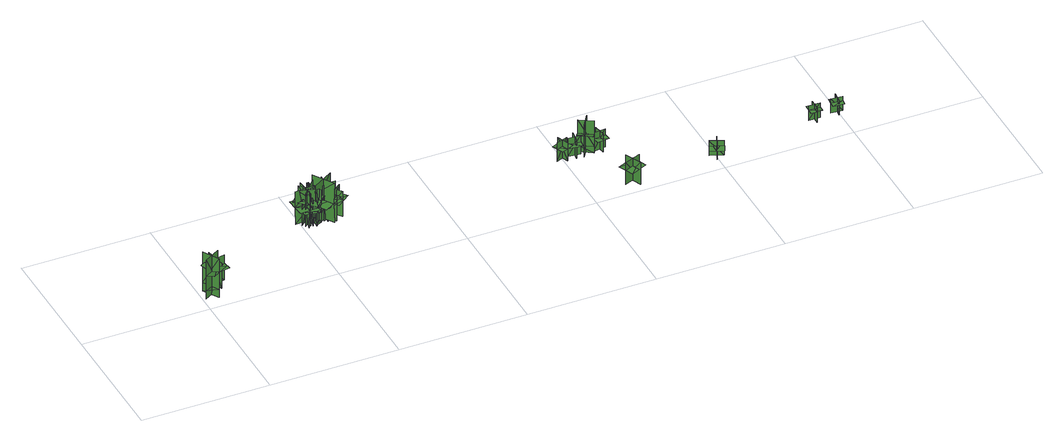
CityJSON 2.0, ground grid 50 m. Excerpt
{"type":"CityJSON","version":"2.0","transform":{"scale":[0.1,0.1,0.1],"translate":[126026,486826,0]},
"CityObjects":{
"tree1":{"type":"SolitaryVegetationObject","geometry":[{"type":"MultiSurface","lod":"1","boundaries":[[[0,1,2]],[[0,2,3]],[[4,5,6]],[[4,6,7]],[[8,9,5]],[[8,5,4]],[[10,11,1]],[[10,1,0]],[[12,13,14]],[[12,14,15]],[[16,17,18]],[[16,18,19]]]}]},
"tree2":{"type":"SolitaryVegetationObject","geometry":[{"type":"MultiSurface","lod":"1","boundaries":[[[20,21,22]],[[20,22,23]],[[24,25,26]],[[24,26,27]],[[28,29,30]],[[28,30,31]],[[28,31,32]],[[28,32,33]]]}]},
"tree3":{"type":"SolitaryVegetationObject","geometry":[{"type":"MultiSurface","lod":"1","boundaries":[[[34,35,36]],[[34,36,37]],[[38,39,40]],[[38,40,41]],[[42,43,39]],[[42,39,38]],[[44,45,35]],[[44,35,34]],[[34,35,46]],[[34,46,47]],[[34,48,49]],[[34,49,35]]]}]},
"tree4":{"type":"SolitaryVegetationObject","geometry":[{"type":"MultiSurface","lod":"1","boundaries":[[[50,51,52]],[[50,52,53]],[[54,55,56]],[[54,56,57]],[[58,59,60]],[[58,60,61]],[[58,61,62]],[[58,62,63]]]}]},
"tree5":{"type":"SolitaryVegetationObject","geometry":[{"type":"MultiSurface","lod":"1","boundaries":[[[64,65,66]],[[64,66,67]],[[68,69,70]],[[68,70,71]],[[72,73,69]],[[72,69,68]],[[74,75,65]],[[74,65,64]],[[64,65,76]],[[64,76,77]],[[64,78,79]],[[64,79,65]]]}]},
"tree6":{"type":"SolitaryVegetationObject","geometry":[{"type":"MultiSurface","lod":"1","boundaries":[[[80,81,82]],[[80,82,83]],[[84,85,86]],[[84,86,87]],[[88,89,85]],[[88,85,84]],[[90,91,81]],[[90,81,80]],[[80,81,92]],[[80,92,93]],[[80,94,95]],[[80,95,81]]]}]},
"tree7":{"type":"SolitaryVegetationObject","geometry":[{"type":"MultiSurface","lod":"1","boundaries":[[[96,97,98]],[[96,98,99]],[[100,101,102]],[[100,102,103]],[[104,105,106]],[[104,106,107]],[[104,108,109]],[[104,109,105]]]}]},
"tree8":{"type":"SolitaryVegetationObject","geometry":[{"type":"MultiSurface","lod":"1","boundaries":[[[110,111,112]],[[110,112,113]],[[114,115,116]],[[114,116,117]],[[118,119,115]],[[118,115,114]],[[120,121,111]],[[120,111,110]],[[110,111,122]],[[110,122,123]],[[110,124,125]],[[110,125,111]]]}]},
"tree9":{"type":"SolitaryVegetationObject","geometry":[{"type":"MultiSurface","lod":"1","boundaries":[[[126,127,128]],[[126,128,129]],[[130,131,132]],[[130,132,133]],[[134,135,131]],[[134,131,130]],[[136,137,127]],[[136,127,126]],[[126,127,138]],[[126,138,139]],[[126,140,141]],[[126,141,127]]]}]},
"tree10":{"type":"SolitaryVegetationObject","geometry":[{"type":"MultiSurface","lod":"1","boundaries":[[[142,143,144]],[[142,144,145]],[[146,147,148]],[[146,148,149]],[[150,151,147]],[[150,147,146]],[[152,153,143]],[[152,143,142]],[[142,143,154]],[[142,154,155]],[[142,156,157]],[[142,157,143]]]}]},
"tree11":{"type":"SolitaryVegetationObject","geometry":[{"type":"MultiSurface","lod":"1","boundaries":[[[158,159,160]],[[158,160,161]],[[162,163,164]],[[162,164,165]],[[166,167,168]],[[166,168,169]],[[166,170,171]],[[166,171,167]]]}]},
"tree12":{"type":"SolitaryVegetationObject","geometry":[{"type":"MultiSurface","lod":"1","boundaries":[[[172,173,174]],[[172,174,175]],[[176,177,178]],[[176,178,179]],[[180,181,182]],[[180,182,183]],[[180,184,185]],[[180,185,181]]]}]},
"tree13":{"type":"SolitaryVegetationObject","geometry":[{"type":"MultiSurface","lod":"1","boundaries":[[[186,187,188]],[[186,188,189]],[[190,191,192]],[[190,192,193]],[[194,195,196]],[[194,196,197]],[[194,198,199]],[[194,199,195]]]}]},
"tree14":{"type":"SolitaryVegetationObject","geometry":[{"type":"MultiSurface","lod":"1","boundaries":[[[200,201,202]],[[200,202,203]],[[204,205,206]],[[204,206,207]],[[208,209,210]],[[208,210,211]],[[208,212,213]],[[208,213,209]]]}]},
"tree15":{"type":"SolitaryVegetationObject","geometry":[{"type":"MultiSurface","lod":"1","boundaries":[[[214,215,216]],[[214,216,217]],[[218,219,220]],[[218,220,221]],[[222,223,219]],[[222,219,218]],[[224,225,215]],[[224,215,214]],[[226,227,228]],[[226,228,229]],[[230,231,232]],[[230,232,233]]]}]},
"tree16":{"type":"SolitaryVegetationObject","geometry":[{"type":"MultiSurface","lod":"1","boundaries":[[[234,235,236]],[[234,236,237]],[[238,239,240]],[[238,240,241]],[[242,243,244]],[[242,244,245]],[[242,243,246]],[[242,246,247]]]}]},
"tree17":{"type":"SolitaryVegetationObject","geometry":[{"type":"MultiSurface","lod":"1","boundaries":[[[248,249,250]],[[248,250,251]],[[252,253,254]],[[252,254,255]],[[256,257,258]],[[256,258,259]],[[256,260,261]],[[256,261,257]]]}]},
"tree18":{"type":"SolitaryVegetationObject","geometry":[{"type":"MultiSurface","lod":"1","boundaries":[[[262,263,264]],[[262,264,265]],[[266,267,268]],[[266,268,269]],[[270,271,272]],[[270,272,273]],[[270,273,274]],[[270,274,275]]]}]},
"tree19":{"type":"SolitaryVegetationObject","geometry":[{"type":"MultiSurface","lod":"1","boundaries":[[[276,277,278]],[[276,278,279]],[[280,281,282]],[[280,282,283]],[[284,285,286]],[[284,286,287]],[[284,287,288]],[[284,288,289]]]}]},
"tree20":{"type":"SolitaryVegetationObject","geometry":[{"type":"MultiSurface","lod":"1","boundaries":[[[290,291,292]],[[290,292,293]],[[294,295,296]],[[294,296,297]],[[298,299,300]],[[298,300,301]],[[298,301,302]],[[298,302,303]]]}]}
},
"vertices":[
[67,80,51],[6,44,51],[6,45,185],[67,81,185],[15,94,52],[52,33,52],[52,33,185],[16,94,185],[16,94,16],[52,33,16],[67,81,16],[6,45,16],[67,81,117],[6,44,117],[25,13,130],[86,50,130],[14,49,138],[60,77,138],[46,100,145],[0,73,145],
[82,78,16],[68,158,16],[68,158,125],[82,78,125],[112,121,16],[112,121,125],[32,107,125],[32,107,16],[112,121,90],[106,154,90],[42,143,90],[48,110,90],[54,76,90],[118,87,90],
[472,303,99],[548,309,99],[546,348,99],[469,343,99],[506,344,99],[512,268,99],[516,268,169],[511,344,169],[511,344,29],[516,268,29],[472,300,29],[549,306,29],[548,309,169],[472,303,169],[475,265,99],[551,270,99],
[495,330,27],[535,284,27],[535,284,109],[495,330,109],[492,286,27],[538,327,27],[538,327,109],[492,286,109],[497,291,78],[514,272,78],[547,300,78],[530,320,78],[513,339,78],[481,310,78],
[531,334,98],[510,260,98],[548,249,99],[570,323,99],[558,288,98],[485,309,98],[483,305,168],[557,284,168],[557,284,28],[483,305,28],[528,335,28],[507,261,28],[510,260,168],[531,334,168],[494,345,99],[473,271,99],
[500,302,82],[558,289,82],[564,319,82],[506,332,82],[534,325,82],[521,267,82],[525,266,137],[537,324,137],[537,324,28],[525,266,28],[499,299,28],[557,287,28],[558,289,137],[500,302,137],[493,272,82],[551,260,82],
[563,280,23],[499,336,23],[499,336,165],[563,280,165],[559,345,23],[502,281,23],[502,281,165],[559,345,165],[559,345,119],[502,281,119],[537,250,119],[594,314,119],[524,376,119],[467,312,119],
[583,306,91],[507,308,91],[506,268,91],[582,267,91],[546,269,91],[547,345,91],[542,345,161],[541,269,161],[541,269,21],[542,345,21],[583,310,21],[507,311,21],[507,308,161],[583,306,161],[584,345,91],[507,346,91],
[542,283,99],[621,332,99],[596,374,100],[516,325,100],[556,347,99],[605,267,99],[609,270,185],[560,350,185],[560,350,14],[609,270,14],[544,280,14],[623,329,14],[621,332,185],[542,283,185],[567,243,100],[646,292,100],
[604,372,77],[600,296,77],[640,294,77],[644,370,77],[640,334,77],[564,337,77],[564,333,147],[640,329,147],[640,329,6],[564,333,6],[601,372,6],[597,296,6],[600,296,147],[604,372,147],[565,374,77],[562,298,77],
[646,325,8],[584,301,8],[584,301,118],[646,325,118],[599,345,8],[623,283,8],[623,283,118],[599,345,118],[599,345,82],[623,283,82],[657,296,82],[633,358,82],[565,332,82],[589,270,82],
[616,355,4],[656,303,4],[656,303,114],[616,355,114],[609,305,4],[662,345,4],[662,345,114],[609,305,114],[609,305,78],[662,345,78],[640,374,78],[587,334,78],[631,276,78],[684,316,78],
[1479,280,7],[1523,298,7],[1523,298,86],[1479,280,86],[1512,266,7],[1494,310,7],[1494,310,86],[1512,266,86],[1512,266,60],[1494,310,60],[1470,300,60],[1488,256,60],[1536,276,60],[1518,320,60],
[1554,315,6],[1549,268,6],[1549,268,85],[1554,315,85],[1526,292,6],[1573,287,6],[1573,287,85],[1526,292,85],[1526,292,59],[1573,287,59],[1576,313,59],[1529,318,59],[1523,266,59],[1570,261,59],
[1616,269,36],[1567,300,36],[1568,301,146],[1617,270,146],[1607,312,37],[1576,263,37],[1576,263,146],[1607,312,146],[1607,312,8],[1576,263,8],[1617,270,8],[1568,301,8],[1617,269,90],[1568,301,90],[1552,276,100],[1601,244,100],[1574,296,107],[1611,273,107],[1623,292,113],[1586,315,113],
[1697,66,18],[1632,39,18],[1632,39,112],[1697,66,112],[1652,84,18],[1680,19,18],[1680,19,112],[1652,84,112],[1696,68,81],[1631,41,81],[1645,8,81],[1709,36,81],[1620,67,81],[1684,94,81],
[1642,309,7],[1648,262,7],[1648,262,86],[1642,309,86],[1620,280,7],[1667,286,7],[1667,286,86],[1620,280,86],[1620,280,61],[1667,286,61],[1664,311,61],[1617,306,61],[1623,254,61],[1670,260,61],
[2019,48,21],[2019,48,83],[1970,70,83],[1970,70,21],[1985,36,21],[1985,36,83],[2006,83,83],[2006,83,21],[1981,29,63],[2006,18,63],[2032,77,63],[2008,88,63],[1983,98,63],[1957,40,63],
[2399,133,20],[2398,89,20],[2398,89,82],[2399,133,82],[2377,113,20],[2421,112,20],[2421,112,82],[2377,113,82],[2377,113,65],[2377,91,65],[2421,90,65],[2421,112,65],[2422,134,65],[2378,135,65],
[2486,92,23],[2490,136,23],[2490,136,85],[2486,92,85],[2508,111,23],[2464,115,23],[2464,115,85],[2508,111,85],[2508,111,68],[2510,133,68],[2466,137,68],[2464,115,68],[2462,93,68],[2506,89,68]
]}
